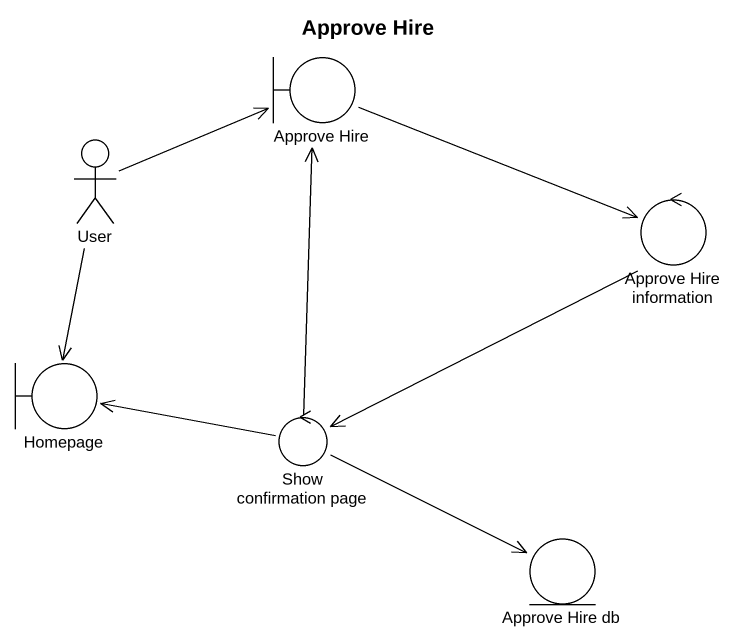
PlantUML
@startuml
title Approve Hire
boundary "Approve Hire" as Approve_Hire
actor User
control "Approve Hire information" as Approve_Hire_information
boundary Homepage
control "Show confirmation page" as Show_confirmation_page
entity "Approve Hire db" as Approve_Hire_db
Approve_Hire -right-> Approve_Hire_information
User -right-> Approve_Hire
User --> Homepage
Approve_Hire_information -left-> Show_confirmation_page
Show_confirmation_page -up-> Approve_Hire
Show_confirmation_page -left-> Homepage
Show_confirmation_page -right-> Approve_Hire_db
@enduml
